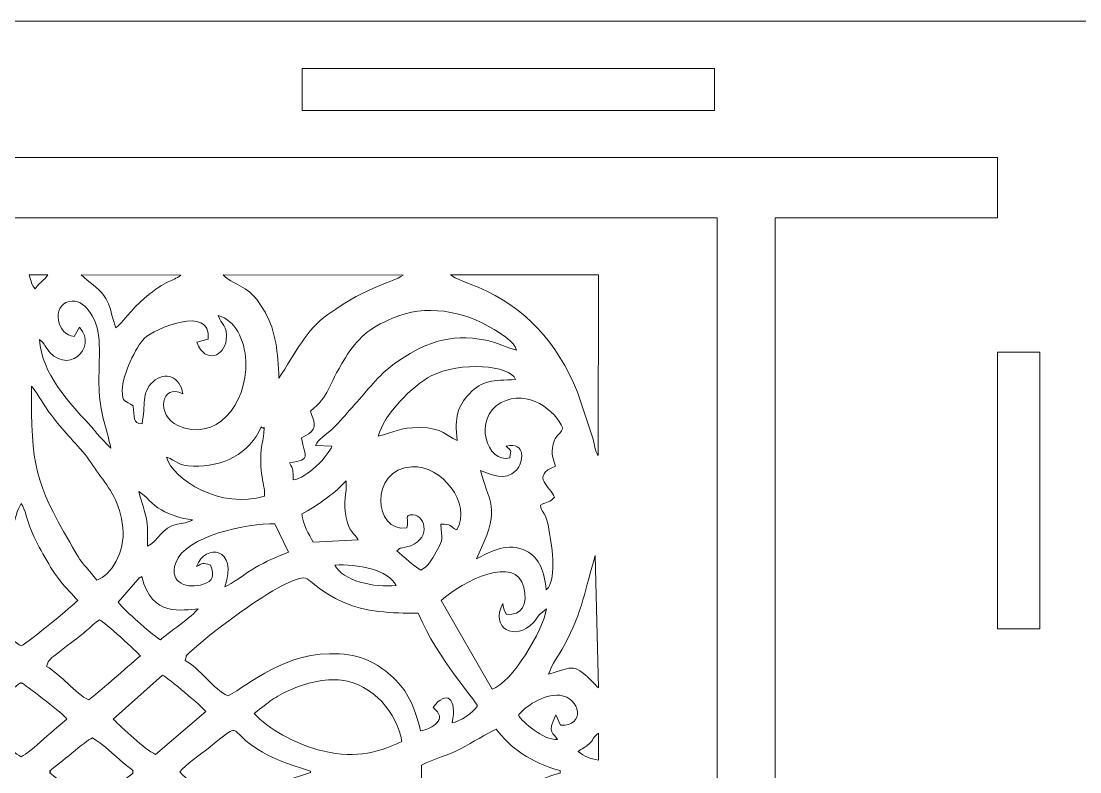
# Model space of a CAD drawing. Header units: millimetres. Extents: x 157 to 646, y -202 to 630.
# Drawn here: x 432.3 to 522.6, y 446.5 to 510.5 of the extents above; entities that cross this region are included whole.
import ezdxf

# ---------------------------------------------------------------- set-up
doc = ezdxf.new("R2010")
doc.units = ezdxf.units.MM
doc.header["$MEASUREMENT"] = 0
doc.layers.add('layer 1', color=7, linetype='Continuous')

msp = doc.modelspace()

# ---------------------------------------------------------------- linework, layer by layer
at = {"layer": 'layer 1', "color": 240, "lineweight": 9}
for points, knots in [([(157.1514, 506.4766), (157.1514, 506.4766), (157.1514, 391.4766), (157.1514, 391.4766), (157.1514, 391.4766), (157.1399, 390.9431), (157.7854, 387.4766), (161.5119, 387.4766), (161.5119, 387.4766), (280.1487, 387.4766), (428.5206, 387.4501), (534.1882, 387.4501), (534.1882, 387.4501), (534.1882, 394.6359), (534.1882, 389.1493), (534.1882, 407.7217), (534.1882, 407.7217), (529.1451, 409.8348), (525.5787, 414.8287), (525.5787, 420.6156), (525.5787, 420.6156), (525.5787, 420.6156), (525.5787, 481.3641), (525.5787, 481.3641), (525.5787, 481.3641), (525.5787, 487.151), (529.1451, 492.1449), (534.1882, 494.258), (534.1882, 494.258), (534.1882, 494.258), (534.1882, 510.5031), (534.1882, 510.5031), (534.1882, 510.5031), (428.5206, 510.5031), (280.1487, 510.4766), (161.5119, 510.4766), (161.5119, 510.4766), (157.7854, 510.4766), (157.1399, 507.0101), (157.1514, 506.4766)], [0, 0, 0, 0, 0.0909091, 0.0909091, 0.0909091, 0.0909091, 0.1818182, 0.1818182, 0.1818182, 0.1818182, 0.2727273, 0.2727273, 0.2727273, 0.2727273, 0.3636364, 0.3636364, 0.3636364, 0.3636364, 0.4545455, 0.4545455, 0.4545455, 0.4545455, 0.5454545, 0.5454545, 0.5454545, 0.5454545, 0.6363636, 0.6363636, 0.6363636, 0.6363636, 0.7272727, 0.7272727, 0.7272727, 0.7272727, 0.8181818, 0.8181818, 0.8181818, 0.8181818, 1, 1, 1, 1]), ([(456.2768, 502.8766), (456.2768, 502.8766), (491.4328, 502.8766), (491.4328, 502.8766), (491.4328, 502.8766), (491.4328, 502.8766), (491.4328, 506.4766), (491.4328, 506.4766), (491.4328, 506.4766), (491.4328, 506.4766), (456.2768, 506.4766), (456.2768, 506.4766), (456.2768, 506.4766), (456.2768, 506.4766), (456.2768, 502.8766), (456.2768, 502.8766)], [0, 0, 0, 0, 0.2, 0.2, 0.2, 0.2, 0.4, 0.4, 0.4, 0.4, 0.6, 0.6, 0.6, 0.6, 1, 1, 1, 1]), ([(432.9663, 488.8694), (433.1615, 488.2764), (433.1752, 488.0363), (433.4768, 487.672), (433.4768, 487.672), (434.0351, 488.414), (434.1719, 488.2859), (434.5735, 488.8659), (434.5735, 488.8659), (434.5735, 488.8659), (432.9663, 488.8694), (432.9663, 488.8694)], [0, 0, 0, 0, 0.25, 0.25, 0.25, 0.25, 0.5, 0.5, 0.5, 0.5, 1, 1, 1, 1]), ([(437.4166, 488.8766), (438.0787, 488.1728), (438.8089, 487.8462), (439.3545, 487.101), (439.3545, 487.101), (439.8335, 486.447), (439.9, 485.9241), (440.1035, 485.1292), (440.1035, 485.1292), (440.1035, 485.1292), (440.3688, 484.3466), (440.3688, 484.3466), (440.3688, 484.3466), (440.8531, 484.6529), (441.673, 485.9456), (442.8214, 486.8874), (442.8214, 486.8874), (444.8581, 488.5575), (445.0857, 488.232), (445.9183, 488.8296), (445.9183, 488.8296), (445.9183, 488.8296), (437.4166, 488.8766), (437.4166, 488.8766)], [0, 0, 0, 0, 0.1428571, 0.1428571, 0.1428571, 0.1428571, 0.2857143, 0.2857143, 0.2857143, 0.2857143, 0.4285714, 0.4285714, 0.4285714, 0.4285714, 0.5714286, 0.5714286, 0.5714286, 0.5714286, 0.7142857, 0.7142857, 0.7142857, 0.7142857, 1, 1, 1, 1]), ([(449.5254, 488.8766), (449.5254, 488.8766), (449.7201, 488.6808), (449.7201, 488.6808), (449.7201, 488.6808), (450.9798, 487.7), (451.8052, 487.9664), (453.0961, 485.6858), (453.0961, 485.6858), (454.033, 484.0306), (454.1999, 482.2608), (454.2812, 480.0547), (454.2812, 480.0547), (455.6346, 482.1294), (456.6502, 484.2184), (458.4558, 485.4886), (458.4558, 485.4886), (462.174, 488.1041), (463.8642, 488.1181), (464.8724, 488.8417), (464.8724, 488.8417), (464.8724, 488.8417), (449.5254, 488.8766), (449.5254, 488.8766)], [0, 0, 0, 0, 0.1428571, 0.1428571, 0.1428571, 0.1428571, 0.2857143, 0.2857143, 0.2857143, 0.2857143, 0.4285714, 0.4285714, 0.4285714, 0.4285714, 0.5714286, 0.5714286, 0.5714286, 0.5714286, 0.7142857, 0.7142857, 0.7142857, 0.7142857, 1, 1, 1, 1]), ([(468.9282, 488.8766), (469.1719, 488.5856), (470.8026, 488.0173), (471.2731, 487.8113), (471.2731, 487.8113), (475.3411, 486.0311), (477.9857, 483.1777), (479.7608, 478.8579), (479.7608, 478.8579), (479.7608, 478.8579), (481.0901, 474.858), (481.0901, 474.858), (481.0901, 474.858), (481.2015, 474.3761), (481.2498, 473.8603), (481.5066, 473.45), (481.5066, 473.45), (481.5066, 473.45), (481.5485, 488.8766), (481.5485, 488.8766), (481.5485, 488.8766), (481.5485, 488.8766), (468.9282, 488.8766), (468.9282, 488.8766)], [0, 0, 0, 0, 0.1428571, 0.1428571, 0.1428571, 0.1428571, 0.2857143, 0.2857143, 0.2857143, 0.2857143, 0.4285714, 0.4285714, 0.4285714, 0.4285714, 0.5714286, 0.5714286, 0.5714286, 0.5714286, 0.7142857, 0.7142857, 0.7142857, 0.7142857, 1, 1, 1, 1]), ([(436.828, 483.6207), (436.828, 483.6207), (437.2656, 484.3913), (437.2656, 484.3913), (437.2656, 484.3913), (438.9125, 482.5933), (436.1073, 480.1074), (434.4175, 482.6752), (434.4175, 482.6752), (434.1132, 483.1381), (434.1866, 483.0909), (433.8489, 483.3545), (433.8489, 483.3545), (434.1057, 480.3525), (436.2857, 478.101), (438.0834, 476.1282), (438.0834, 476.1282), (438.4262, 475.7521), (438.6302, 475.4896), (438.9623, 475.1009), (438.9623, 475.1009), (438.9623, 475.1009), (439.9338, 474.0927), (439.9338, 474.0927), (439.9338, 474.0927), (439.6219, 475.6738), (439.1374, 476.7503), (438.9765, 478.5463), (438.9765, 478.5463), (438.8208, 480.2836), (439.1076, 482.2112), (438.871, 483.8517), (438.871, 483.8517), (438.6869, 485.1275), (437.7326, 486.8839), (436.3848, 486.5955), (436.3848, 486.5955), (434.8329, 486.2634), (435.3445, 483.6927), (436.828, 483.6207)], [0, 0, 0, 0, 0.0909091, 0.0909091, 0.0909091, 0.0909091, 0.1818182, 0.1818182, 0.1818182, 0.1818182, 0.2727273, 0.2727273, 0.2727273, 0.2727273, 0.3636364, 0.3636364, 0.3636364, 0.3636364, 0.4545455, 0.4545455, 0.4545455, 0.4545455, 0.5454545, 0.5454545, 0.5454545, 0.5454545, 0.6363636, 0.6363636, 0.6363636, 0.6363636, 0.7272727, 0.7272727, 0.7272727, 0.7272727, 0.8181818, 0.8181818, 0.8181818, 0.8181818, 1, 1, 1, 1]), ([(449.114, 485.3865), (449.326, 484.6374), (449.9652, 484.5647), (449.7919, 483.2888), (449.7919, 483.2888), (449.6195, 482.0202), (448.0582, 481.152), (447.2796, 483.1206), (447.2796, 483.1206), (447.2796, 483.1206), (448.2389, 483.3943), (448.2389, 483.3943), (448.2389, 483.3943), (448.5399, 486.3725), (443.638, 484.2564), (442.8196, 483.4632), (442.8196, 483.4632), (442.0728, 482.7393), (440.9297, 480.3226), (440.9156, 479.0279), (440.9156, 479.0279), (440.9032, 477.8919), (441.2138, 478.1645), (441.8473, 477.6901), (441.8473, 477.6901), (441.9795, 476.7517), (441.7711, 476.1549), (442.606, 476.1719), (442.606, 476.1719), (442.9335, 477.7685), (442.51, 478.7983), (443.5462, 479.749), (443.5462, 479.749), (444.5518, 480.6717), (445.8931, 480.2147), (446.0937, 478.7062), (446.0937, 478.7062), (444.2032, 479.6937), (443.7725, 476.8869), (445.672, 476.0088), (445.672, 476.0088), (448.8076, 474.5594), (451.6069, 477.7062), (451.4555, 481.4939), (451.4555, 481.4939), (451.3791, 483.4058), (450.4958, 485.0376), (449.114, 485.3865)], [0, 0, 0, 0, 0.0769231, 0.0769231, 0.0769231, 0.0769231, 0.1538462, 0.1538462, 0.1538462, 0.1538462, 0.2307692, 0.2307692, 0.2307692, 0.2307692, 0.3076923, 0.3076923, 0.3076923, 0.3076923, 0.3846154, 0.3846154, 0.3846154, 0.3846154, 0.4615385, 0.4615385, 0.4615385, 0.4615385, 0.5384615, 0.5384615, 0.5384615, 0.5384615, 0.6153846, 0.6153846, 0.6153846, 0.6153846, 0.6923077, 0.6923077, 0.6923077, 0.6923077, 0.7692308, 0.7692308, 0.7692308, 0.7692308, 0.8461538, 0.8461538, 0.8461538, 0.8461538, 1, 1, 1, 1]), ([(456.9725, 477.2459), (457.2373, 476.4157), (457.6011, 475.8263), (456.8246, 475.319), (456.8246, 475.319), (456.8246, 475.319), (456.2125, 474.9611), (456.2125, 474.9611), (456.2125, 474.9611), (456.482, 473.2438), (457.1062, 473.1901), (455.1953, 472.8218), (455.1953, 472.8218), (455.5282, 472.1842), (455.4713, 472.2615), (455.4944, 471.3917), (455.4944, 471.3917), (456.6268, 471.4388), (458.5172, 473.4602), (458.8048, 474.254), (458.8048, 474.254), (458.8048, 474.254), (457.4087, 474.3035), (457.4087, 474.3035), (457.4087, 474.3035), (457.6271, 474.8968), (458.2012, 475.0992), (459.1062, 475.9876), (459.1062, 475.9876), (459.7661, 476.6355), (460.089, 477.1026), (460.7596, 477.824), (460.7596, 477.824), (461.8508, 478.9975), (462.7125, 480.2549), (464.1271, 481.2712), (464.1271, 481.2712), (466.5339, 483.0003), (468.7905, 483.9296), (471.9439, 483.2907), (471.9439, 483.2907), (472.9359, 483.0897), (473.813, 482.5775), (474.5408, 482.4522), (474.5408, 482.4522), (474.3147, 483.1909), (473.3995, 483.7399), (472.6431, 484.2053), (472.6431, 484.2053), (469.9923, 485.8364), (466.7906, 486.3842), (463.9724, 485.1744), (463.9724, 485.1744), (461.9152, 484.2914), (461.0065, 483.465), (459.9495, 481.7827), (459.9495, 481.7827), (458.297, 479.1527), (458.6827, 478.6385), (456.9725, 477.2459)], [0, 0, 0, 0, 0.0625, 0.0625, 0.0625, 0.0625, 0.125, 0.125, 0.125, 0.125, 0.1875, 0.1875, 0.1875, 0.1875, 0.25, 0.25, 0.25, 0.25, 0.3125, 0.3125, 0.3125, 0.3125, 0.375, 0.375, 0.375, 0.375, 0.4375, 0.4375, 0.4375, 0.4375, 0.5, 0.5, 0.5, 0.5, 0.5625, 0.5625, 0.5625, 0.5625, 0.625, 0.625, 0.625, 0.625, 0.6875, 0.6875, 0.6875, 0.6875, 0.75, 0.75, 0.75, 0.75, 0.8125, 0.8125, 0.8125, 0.8125, 0.875, 0.875, 0.875, 0.875, 1, 1, 1, 1]), ([(515.5882, 482.2766), (515.5882, 482.2766), (515.5882, 458.6766), (515.5882, 458.6766), (515.5882, 458.6766), (515.5882, 458.6766), (519.1882, 458.6766), (519.1882, 458.6766), (519.1882, 458.6766), (519.1882, 458.6766), (519.1882, 482.2766), (519.1882, 482.2766), (519.1882, 482.2766), (519.1882, 482.2766), (515.5882, 482.2766), (515.5882, 482.2766)], [0, 0, 0, 0, 0.2, 0.2, 0.2, 0.2, 0.4, 0.4, 0.4, 0.4, 0.6, 0.6, 0.6, 0.6, 1, 1, 1, 1]), ([(462.7477, 475.1006), (464.0686, 475.433), (464.605, 475.8535), (466.2336, 475.8419), (466.2336, 475.8419), (468.3663, 475.8265), (468.4961, 475.1261), (469.4954, 474.7393), (469.4954, 474.7393), (469.2617, 476.7676), (469.5069, 477.6343), (470.5333, 478.7229), (470.5333, 478.7229), (471.6651, 479.923), (472.478, 479.8257), (474.4755, 479.9392), (474.4755, 479.9392), (473.9983, 481.1686), (469.7833, 481.5195), (467.2652, 480.2408), (467.2652, 480.2408), (465.6606, 479.4259), (463.2559, 476.9717), (462.7477, 475.1006)], [0, 0, 0, 0, 0.1428571, 0.1428571, 0.1428571, 0.1428571, 0.2857143, 0.2857143, 0.2857143, 0.2857143, 0.4285714, 0.4285714, 0.4285714, 0.4285714, 0.5714286, 0.5714286, 0.5714286, 0.5714286, 0.7142857, 0.7142857, 0.7142857, 0.7142857, 1, 1, 1, 1]), ([(433.1679, 479.3681), (433.1301, 472.5458), (433.502, 471.1321), (436.4353, 466.0548), (436.4353, 466.0548), (437.8448, 463.615), (437.3016, 464.6516), (438.7556, 462.8347), (438.7556, 462.8347), (439.9806, 463.2635), (441.1855, 465.219), (440.9704, 467.2752), (440.9704, 467.2752), (440.7333, 469.5425), (439.8673, 470.5895), (438.8883, 471.9243), (438.8883, 471.9243), (438.4284, 472.5514), (438.1236, 473.1366), (437.554, 473.7721), (437.554, 473.7721), (436.3675, 475.096), (435.4833, 476.021), (434.5055, 477.3901), (434.5055, 477.3901), (434.167, 477.8642), (433.5083, 479.0444), (433.1679, 479.3681)], [0, 0, 0, 0, 0.125, 0.125, 0.125, 0.125, 0.25, 0.25, 0.25, 0.25, 0.375, 0.375, 0.375, 0.375, 0.5, 0.5, 0.5, 0.5, 0.625, 0.625, 0.625, 0.625, 0.75, 0.75, 0.75, 0.75, 1, 1, 1, 1]), ([(473.9779, 473.2503), (474.1126, 474.0341), (474.1033, 473.8216), (473.6693, 474.2482), (473.6693, 474.2482), (475.399, 474.7065), (475.1415, 472.8126), (474.5379, 472.1955), (474.5379, 472.1955), (473.5531, 471.1887), (472.4243, 471.8541), (471.4724, 472.168), (471.4724, 472.168), (472.4455, 468.8834), (473.159, 468.9294), (471.144, 464.6548), (471.144, 464.6548), (472.1067, 465.1081), (473.5403, 466.064), (475.1112, 465.4293), (475.1112, 465.4293), (476.4395, 464.8924), (476.8896, 463.8229), (477.0777, 461.9993), (477.0777, 461.9993), (477.333, 462.2554), (477.1717, 462.0212), (477.3535, 462.3599), (477.3535, 462.3599), (477.9695, 463.4668), (477.4753, 466.4647), (477.2164, 467.6589), (477.2164, 467.6589), (476.9724, 468.785), (476.6364, 468.5637), (476.598, 469.2232), (476.598, 469.2232), (477.1525, 469.5641), (477.4075, 469.4155), (477.7947, 469.9024), (477.7947, 469.9024), (477.4789, 470.7632), (475.6969, 471.682), (477.8739, 472.5528), (477.8739, 472.5528), (477.6918, 473.2573), (477.4448, 473.4667), (477.6776, 474.4176), (477.6776, 474.4176), (477.888, 475.2762), (478.1867, 475.0787), (478.5023, 475.7771), (478.5023, 475.7771), (477.9064, 477.273), (475.5204, 479.1839), (473.2486, 477.9682), (473.2486, 477.9682), (470.7436, 476.6279), (472.058, 472.7234), (473.9779, 473.2503)], [0, 0, 0, 0, 0.0625, 0.0625, 0.0625, 0.0625, 0.125, 0.125, 0.125, 0.125, 0.1875, 0.1875, 0.1875, 0.1875, 0.25, 0.25, 0.25, 0.25, 0.3125, 0.3125, 0.3125, 0.3125, 0.375, 0.375, 0.375, 0.375, 0.4375, 0.4375, 0.4375, 0.4375, 0.5, 0.5, 0.5, 0.5, 0.5625, 0.5625, 0.5625, 0.5625, 0.625, 0.625, 0.625, 0.625, 0.6875, 0.6875, 0.6875, 0.6875, 0.75, 0.75, 0.75, 0.75, 0.8125, 0.8125, 0.8125, 0.8125, 0.875, 0.875, 0.875, 0.875, 1, 1, 1, 1]), ([(452.7581, 475.9083), (451.8466, 473.5795), (449.3588, 472.4593), (446.9967, 472.5404), (446.9967, 472.5404), (445.5816, 472.589), (445.6035, 473.0016), (444.6881, 473.3248), (444.6881, 473.3248), (445.1924, 471.3934), (449.3918, 468.8212), (453.0563, 470.0022), (453.0563, 470.0022), (453.1468, 470.7302), (452.4892, 472.1751), (452.8314, 474.3491), (452.8314, 474.3491), (452.8515, 474.4769), (452.9571, 474.9818), (452.9611, 475.0377), (452.9611, 475.0377), (453.0607, 476.4311), (453.058, 475.4905), (452.7581, 475.9083)], [0, 0, 0, 0, 0.1428571, 0.1428571, 0.1428571, 0.1428571, 0.2857143, 0.2857143, 0.2857143, 0.2857143, 0.4285714, 0.4285714, 0.4285714, 0.4285714, 0.5714286, 0.5714286, 0.5714286, 0.5714286, 0.7142857, 0.7142857, 0.7142857, 0.7142857, 1, 1, 1, 1]), ([(465.1848, 467.2878), (465.4679, 467.9851), (464.832, 468.4527), (465.7389, 468.3982), (465.7389, 468.3982), (466.8309, 468.3326), (467.3249, 466.1519), (465.1554, 465.654), (465.1554, 465.654), (464.5498, 465.515), (464.6548, 465.6129), (464.3414, 465.3332), (464.3414, 465.3332), (464.7304, 464.9543), (466.1506, 463.776), (466.3864, 463.6692), (466.3864, 463.6692), (467.0331, 464.0169), (467.2678, 464.5191), (467.6931, 465.2489), (467.6931, 465.2489), (468.4172, 466.4914), (468.1563, 466.2438), (468.0878, 467.6133), (468.0878, 467.6133), (469.0149, 467.6318), (468.8538, 467.3868), (469.4653, 467.1169), (469.4653, 467.1169), (470.758, 469.3507), (468.1326, 472.6641), (465.63, 472.5036), (465.63, 472.5036), (461.9364, 472.2667), (462.3637, 466.8198), (465.1848, 467.2878)], [0, 0, 0, 0, 0.1, 0.1, 0.1, 0.1, 0.2, 0.2, 0.2, 0.2, 0.3, 0.3, 0.3, 0.3, 0.4, 0.4, 0.4, 0.4, 0.5, 0.5, 0.5, 0.5, 0.6, 0.6, 0.6, 0.6, 0.7, 0.7, 0.7, 0.7, 0.8, 0.8, 0.8, 0.8, 1, 1, 1, 1]), ([(460.0296, 471.2981), (459.3395, 470.5847), (459.2407, 470.4764), (458.3247, 469.8034), (458.3247, 469.8034), (457.7725, 469.3977), (456.8027, 468.7427), (456.2255, 468.4797), (456.2255, 468.4797), (456.3417, 467.5181), (456.8358, 466.8053), (457.1977, 466.052), (457.1977, 466.052), (457.1977, 466.052), (461.0435, 466.2669), (461.0435, 466.2669), (461.0435, 466.2669), (460.6595, 466.9731), (460.3109, 466.7905), (460.0191, 468.1728), (460.0191, 468.1728), (459.7158, 469.6096), (460.084, 470.0605), (460.0296, 471.2981)], [0, 0, 0, 0, 0.1428571, 0.1428571, 0.1428571, 0.1428571, 0.2857143, 0.2857143, 0.2857143, 0.2857143, 0.4285714, 0.4285714, 0.4285714, 0.4285714, 0.5714286, 0.5714286, 0.5714286, 0.5714286, 0.7142857, 0.7142857, 0.7142857, 0.7142857, 1, 1, 1, 1]), ([(442.3294, 470.3989), (442.8741, 468.2223), (443.164, 468.4997), (443.0612, 465.7143), (443.0612, 465.7143), (444.0718, 466.2473), (444.2413, 467.3001), (445.6107, 467.5902), (445.6107, 467.5902), (446.0397, 467.6808), (446.5684, 467.7309), (446.9053, 467.9826), (446.9053, 467.9826), (445.8869, 468.0934), (445.0406, 468.3731), (444.2618, 468.8091), (444.2618, 468.8091), (443.393, 469.2953), (442.9876, 469.9635), (442.3294, 470.3989)], [0, 0, 0, 0, 0.1666667, 0.1666667, 0.1666667, 0.1666667, 0.3333333, 0.3333333, 0.3333333, 0.3333333, 0.5, 0.5, 0.5, 0.5, 0.6666667, 0.6666667, 0.6666667, 0.6666667, 1, 1, 1, 1]), ([(432.2951, 457.2121), (433.0229, 457.6142), (436.8321, 460.7499), (437.1165, 461.0903), (437.1165, 461.0903), (436.6538, 461.6565), (436.1707, 462.0821), (435.6331, 462.7628), (435.6331, 462.7628), (434.7909, 463.829), (433.7656, 465.6369), (433.1746, 467.0217), (433.1746, 467.0217), (432.7553, 468.0038), (432.6699, 468.811), (432.2951, 469.362), (432.2951, 469.362), (431.9203, 468.811), (431.8349, 468.0038), (431.4156, 467.0217), (431.4156, 467.0217), (430.8246, 465.6369), (429.7993, 463.829), (428.9571, 462.7628), (428.9571, 462.7628), (428.4195, 462.0821), (427.9364, 461.6565), (427.4737, 461.0903), (427.4737, 461.0903), (427.7581, 460.7499), (431.5673, 457.6142), (432.2951, 457.2121)], [0, 0, 0, 0, 0.1111111, 0.1111111, 0.1111111, 0.1111111, 0.2222222, 0.2222222, 0.2222222, 0.2222222, 0.3333333, 0.3333333, 0.3333333, 0.3333333, 0.4444444, 0.4444444, 0.4444444, 0.4444444, 0.5555556, 0.5555556, 0.5555556, 0.5555556, 0.6666667, 0.6666667, 0.6666667, 0.6666667, 0.7777778, 0.7777778, 0.7777778, 0.7777778, 1, 1, 1, 1]), ([(453.9354, 467.6358), (451.6045, 467.6796), (446.2913, 466.6109), (445.4805, 464.3128), (445.4805, 464.3128), (444.8443, 462.5097), (446.553, 462.0575), (447.8267, 462.4738), (447.8267, 462.4738), (448.7169, 462.7647), (448.772, 463.1599), (448.4552, 464.1162), (448.4552, 464.1162), (447.722, 464.311), (447.8099, 464.2953), (447.2458, 463.9791), (447.2458, 463.9791), (447.9953, 466.0597), (450.8603, 465.5589), (449.6646, 462.2679), (449.6646, 462.2679), (450.1851, 462.4329), (451.6253, 463.5222), (452.2162, 463.8685), (452.2162, 463.8685), (453.1628, 464.4232), (454.1372, 464.8297), (455.1089, 465.2094), (455.1089, 465.2094), (455.1089, 465.2094), (453.9354, 467.6358), (453.9354, 467.6358)], [0, 0, 0, 0, 0.1111111, 0.1111111, 0.1111111, 0.1111111, 0.2222222, 0.2222222, 0.2222222, 0.2222222, 0.3333333, 0.3333333, 0.3333333, 0.3333333, 0.4444444, 0.4444444, 0.4444444, 0.4444444, 0.5555556, 0.5555556, 0.5555556, 0.5555556, 0.6666667, 0.6666667, 0.6666667, 0.6666667, 0.7777778, 0.7777778, 0.7777778, 0.7777778, 1, 1, 1, 1]), ([(459.06, 464.1058), (459.6758, 462.7783), (462.4715, 462.1458), (464.2776, 462.3741), (464.2776, 462.3741), (463.6736, 463.6812), (460.9438, 464.2391), (459.06, 464.1058)], [0, 0, 0, 0, 0.3333333, 0.3333333, 0.3333333, 0.3333333, 1, 1, 1, 1]), ([(473.3906, 460.8292), (473.4633, 460.2971), (473.492, 460.2232), (473.6913, 459.8992), (473.6913, 459.8992), (475.0399, 459.803), (475.5255, 460.7435), (475.1751, 462.2143), (475.1751, 462.2143), (474.5012, 465.0422), (470.0108, 462.7669), (468.1227, 461.0903), (468.1227, 461.0903), (468.1227, 461.0903), (472.4788, 453.5204), (472.4788, 453.5204), (472.4788, 453.5204), (474.1191, 454.0626), (476.8393, 458.5296), (477.1033, 460.3913), (477.1033, 460.3913), (477.1033, 460.3913), (476.4714, 459.8531), (476.4714, 459.8531), (476.4714, 459.8531), (476.2585, 459.5847), (476.2678, 459.5032), (476.0001, 459.2198), (476.0001, 459.2198), (474.425, 457.5524), (472.2466, 458.7083), (473.3906, 460.8292)], [0, 0, 0, 0, 0.1111111, 0.1111111, 0.1111111, 0.1111111, 0.2222222, 0.2222222, 0.2222222, 0.2222222, 0.3333333, 0.3333333, 0.3333333, 0.3333333, 0.4444444, 0.4444444, 0.4444444, 0.4444444, 0.5555556, 0.5555556, 0.5555556, 0.5555556, 0.6666667, 0.6666667, 0.6666667, 0.6666667, 0.7777778, 0.7777778, 0.7777778, 0.7777778, 1, 1, 1, 1]), ([(477.2925, 454.803), (479.4842, 455.4445), (479.4128, 455.8208), (481.2299, 453.9426), (481.2299, 453.9426), (481.4535, 453.7115), (481.2822, 453.8597), (481.5402, 453.6533), (481.5402, 453.6533), (481.5402, 453.6533), (481.2559, 464.9229), (481.2559, 464.9229), (481.2559, 464.9229), (480.409, 462.0637), (480.2211, 460.2431), (478.6205, 457.2564), (478.6205, 457.2564), (478.1709, 456.4175), (477.5588, 455.6697), (477.2925, 454.803)], [0, 0, 0, 0, 0.1666667, 0.1666667, 0.1666667, 0.1666667, 0.3333333, 0.3333333, 0.3333333, 0.3333333, 0.5, 0.5, 0.5, 0.5, 0.6666667, 0.6666667, 0.6666667, 0.6666667, 1, 1, 1, 1]), ([(466.1554, 460.002), (463.9125, 460.011), (461.6185, 460.084), (459.7715, 460.9468), (459.7715, 460.9468), (455.9272, 462.7424), (457.4516, 463.6691), (454.8792, 462.5063), (454.8792, 462.5063), (453.1909, 461.7434), (449.817, 459.2721), (448.2153, 457.9937), (448.2153, 457.9937), (448.2153, 457.9937), (446.683, 456.6949), (446.683, 456.6949), (446.683, 456.6949), (446.2144, 456.1505), (446.488, 456.6179), (446.296, 455.9607), (446.296, 455.9607), (447.4498, 455.3573), (448.7717, 453.4818), (449.9138, 452.9626), (449.9138, 452.9626), (451.8155, 453.8954), (454.7993, 456.8225), (459.4641, 456.5341), (459.4641, 456.5341), (461.5724, 456.4037), (462.9527, 455.5443), (464.0301, 454.515), (464.0301, 454.515), (465.2783, 453.3226), (465.8173, 452.1773), (466.3646, 449.9679), (466.3646, 449.9679), (466.9825, 450.04), (468.7177, 450.7914), (467.6244, 451.7912), (467.6244, 451.7912), (467.6244, 451.7912), (467.4285, 451.9518), (467.4285, 451.9518), (467.4285, 451.9518), (468.5592, 453.5502), (469.5099, 452.6966), (469.0565, 450.6642), (469.0565, 450.6642), (469.7186, 450.7481), (470.8821, 451.5164), (471.2191, 452.1151), (471.2191, 452.1151), (470.9776, 452.6772), (467.9089, 455.9864), (466.1554, 460.002)], [0, 0, 0, 0, 0.0666667, 0.0666667, 0.0666667, 0.0666667, 0.1333333, 0.1333333, 0.1333333, 0.1333333, 0.2, 0.2, 0.2, 0.2, 0.2666667, 0.2666667, 0.2666667, 0.2666667, 0.3333333, 0.3333333, 0.3333333, 0.3333333, 0.4, 0.4, 0.4, 0.4, 0.4666667, 0.4666667, 0.4666667, 0.4666667, 0.5333333, 0.5333333, 0.5333333, 0.5333333, 0.6, 0.6, 0.6, 0.6, 0.6666667, 0.6666667, 0.6666667, 0.6666667, 0.7333333, 0.7333333, 0.7333333, 0.7333333, 0.8, 0.8, 0.8, 0.8, 0.8666667, 0.8666667, 0.8666667, 0.8666667, 1, 1, 1, 1]), ([(442.5903, 463.1328), (442.0506, 462.8389), (442.5662, 463.1802), (442.2509, 462.8802), (442.2509, 462.8802), (442.2509, 462.8802), (440.5733, 460.9403), (440.5733, 460.9403), (440.5733, 460.9403), (441.2992, 460.0936), (443.1142, 458.4404), (444.168, 457.7375), (444.168, 457.7375), (444.7193, 458.2308), (446.9711, 459.796), (447.3848, 460.3753), (447.3848, 460.3753), (446.0802, 460.3109), (443.4194, 459.5839), (442.5903, 463.1328)], [0, 0, 0, 0, 0.1666667, 0.1666667, 0.1666667, 0.1666667, 0.3333333, 0.3333333, 0.3333333, 0.3333333, 0.5, 0.5, 0.5, 0.5, 0.6666667, 0.6666667, 0.6666667, 0.6666667, 1, 1, 1, 1]), ([(438.9833, 459.4498), (438.2296, 458.8862), (437.498, 458.1507), (436.7263, 457.6072), (436.7263, 457.6072), (436.2745, 457.289), (436.0238, 457.0883), (435.5675, 456.722), (435.5675, 456.722), (434.7722, 456.0838), (434.6738, 456.1101), (434.4516, 455.4662), (434.4516, 455.4662), (435.6261, 454.8558), (436.9127, 453.1148), (438.0596, 452.6085), (438.0596, 452.6085), (438.8621, 453.2697), (439.4631, 453.7984), (440.2905, 454.4827), (440.2905, 454.4827), (440.9587, 455.0354), (441.8203, 455.8746), (442.4689, 456.3579), (442.4689, 456.3579), (442.2587, 456.6519), (439.3788, 459.2793), (438.9833, 459.4498)], [0, 0, 0, 0, 0.125, 0.125, 0.125, 0.125, 0.25, 0.25, 0.25, 0.25, 0.375, 0.375, 0.375, 0.375, 0.5, 0.5, 0.5, 0.5, 0.625, 0.625, 0.625, 0.625, 0.75, 0.75, 0.75, 0.75, 1, 1, 1, 1]), ([(444.3384, 454.7242), (444.3384, 454.7242), (440.1517, 450.9727), (440.1517, 450.9727), (440.1517, 450.9727), (440.9253, 450.2055), (442.8318, 448.3842), (443.7558, 447.9582), (443.7558, 447.9582), (443.7558, 447.9582), (448.0564, 451.6255), (448.0564, 451.6255), (448.0564, 451.6255), (447.7586, 452.0024), (444.8244, 454.4962), (444.3384, 454.7242)], [0, 0, 0, 0, 0.2, 0.2, 0.2, 0.2, 0.4, 0.4, 0.4, 0.4, 0.6, 0.6, 0.6, 0.6, 1, 1, 1, 1]), ([(452.1845, 451.4623), (453.2761, 450.1626), (455.8105, 448.8269), (457.5925, 448.3623), (457.5925, 448.3623), (460.5454, 447.5927), (462.4345, 447.9529), (464.7685, 449.0747), (464.7685, 449.0747), (464.3396, 451.4853), (462.3341, 453.959), (459.6202, 454.2961), (459.6202, 454.2961), (458.202, 454.4722), (456.4956, 454.013), (455.3558, 453.5085), (455.3558, 453.5085), (453.7988, 452.8196), (453.5024, 452.4795), (452.1845, 451.4623)], [0, 0, 0, 0, 0.1666667, 0.1666667, 0.1666667, 0.1666667, 0.3333333, 0.3333333, 0.3333333, 0.3333333, 0.5, 0.5, 0.5, 0.5, 0.6666667, 0.6666667, 0.6666667, 0.6666667, 1, 1, 1, 1]), ([(432.3635, 454.0638), (432.3444, 454.056), (432.3213, 454.0447), (432.2951, 454.0309), (432.2951, 454.0309), (432.2689, 454.0447), (432.2458, 454.056), (432.2267, 454.0638), (432.2267, 454.0638), (431.4868, 453.5077), (428.7272, 451.4845), (428.3886, 450.9557), (428.3886, 450.9557), (429.2736, 450.3451), (431.4428, 448.161), (432.2951, 447.7686), (432.2951, 447.7686), (433.1474, 448.161), (435.3166, 450.3451), (436.2016, 450.9557), (436.2016, 450.9557), (435.863, 451.4845), (433.1034, 453.5077), (432.3635, 454.0638)], [0, 0, 0, 0, 0.1428571, 0.1428571, 0.1428571, 0.1428571, 0.2857143, 0.2857143, 0.2857143, 0.2857143, 0.4285714, 0.4285714, 0.4285714, 0.4285714, 0.5714286, 0.5714286, 0.5714286, 0.5714286, 0.7142857, 0.7142857, 0.7142857, 0.7142857, 1, 1, 1, 1]), ([(474.7117, 451.2991), (475.0427, 450.7388), (476.8524, 449.1444), (478.0367, 449.2466), (478.0367, 449.2466), (477.7592, 449.773), (477.1035, 449.7277), (477.9032, 451.329), (477.9032, 451.329), (477.9032, 451.329), (478.3129, 450.4478), (478.3129, 450.4478), (478.3129, 450.4478), (480.4165, 450.3208), (480.0437, 452.8109), (478.2463, 453.0016), (478.2463, 453.0016), (476.8408, 453.1508), (475.2042, 451.9744), (474.7117, 451.2991)], [0, 0, 0, 0, 0.1666667, 0.1666667, 0.1666667, 0.1666667, 0.3333333, 0.3333333, 0.3333333, 0.3333333, 0.5, 0.5, 0.5, 0.5, 0.6666667, 0.6666667, 0.6666667, 0.6666667, 1, 1, 1, 1]), ([(456.9811, 446.4098), (448.2666, 443.8997), (452.352, 441.1815), (448.2524, 444.4736), (448.2524, 444.4736), (447.7213, 444.9002), (446.2394, 445.9159), (445.8163, 446.4766), (445.8163, 446.4766), (446.2394, 447.0373), (447.7213, 448.053), (448.2524, 448.4796), (448.2524, 448.4796), (452.352, 451.7717), (448.2666, 449.0535), (456.9811, 446.5434), (456.9811, 446.5434), (456.9811, 446.5434), (456.9811, 446.4098), (456.9811, 446.4098)], [0, 0, 0, 0, 0.1666667, 0.1666667, 0.1666667, 0.1666667, 0.3333333, 0.3333333, 0.3333333, 0.3333333, 0.5, 0.5, 0.5, 0.5, 0.6666667, 0.6666667, 0.6666667, 0.6666667, 1, 1, 1, 1]), ([(472.8265, 442.8439), (471.8741, 443.2558), (470.8482, 443.9595), (469.8248, 444.5007), (469.8248, 444.5007), (468.7705, 445.0581), (467.465, 445.3537), (466.4536, 445.897), (466.4536, 445.897), (466.4536, 445.897), (466.4473, 446.4766), (466.4473, 446.4766), (466.4473, 446.4766), (466.4473, 446.4766), (466.4536, 447.0562), (466.4536, 447.0562), (466.4536, 447.0562), (467.465, 447.5995), (468.7705, 447.8951), (469.8248, 448.4525), (469.8248, 448.4525), (470.8482, 448.9937), (471.8741, 449.6974), (472.8265, 450.1093), (472.8265, 450.1093), (473.9015, 448.642), (475.8324, 447.1802), (478.2864, 446.5898), (478.2864, 446.5898), (478.2864, 446.5898), (478.2864, 446.3634), (478.2864, 446.3634), (478.2864, 446.3634), (475.8324, 445.773), (473.9015, 444.3112), (472.8265, 442.8439)], [0, 0, 0, 0, 0.1, 0.1, 0.1, 0.1, 0.2, 0.2, 0.2, 0.2, 0.3, 0.3, 0.3, 0.3, 0.4, 0.4, 0.4, 0.4, 0.5, 0.5, 0.5, 0.5, 0.6, 0.6, 0.6, 0.6, 0.7, 0.7, 0.7, 0.7, 0.8, 0.8, 0.8, 0.8, 1, 1, 1, 1]), ([(479.8175, 448.1986), (480.3424, 447.7843), (480.801, 447.6062), (481.5485, 447.4675), (481.5485, 447.4675), (481.5485, 447.4675), (481.5418, 449.7609), (481.5418, 449.7609), (481.5418, 449.7609), (481.1115, 449.4619), (481.0772, 449.1591), (480.7191, 448.8304), (480.7191, 448.8304), (480.4652, 448.5976), (480.1026, 448.4584), (479.8175, 448.1986)], [0, 0, 0, 0, 0.2, 0.2, 0.2, 0.2, 0.4, 0.4, 0.4, 0.4, 0.6, 0.6, 0.6, 0.6, 1, 1, 1, 1]), ([(438.3675, 443.5865), (437.7704, 443.8495), (435.5475, 445.8293), (434.7263, 446.3865), (434.7263, 446.3865), (434.741, 446.4137), (434.7609, 446.444), (434.7853, 446.4766), (434.7853, 446.4766), (434.7609, 446.5092), (434.741, 446.5395), (434.7263, 446.5667), (434.7263, 446.5667), (435.5475, 447.1239), (437.7704, 449.1037), (438.3675, 449.3667), (438.3675, 449.3667), (439.1092, 448.974), (440.3116, 447.8495), (441.0074, 447.2377), (441.0074, 447.2377), (441.313, 446.969), (441.4873, 446.8988), (441.8515, 446.5667), (441.8515, 446.5667), (441.8415, 446.5475), (441.8176, 446.5168), (441.782, 446.4766), (441.782, 446.4766), (441.8176, 446.4364), (441.8415, 446.4057), (441.8515, 446.3865), (441.8515, 446.3865), (441.4873, 446.0544), (441.313, 445.9842), (441.0074, 445.7155), (441.0074, 445.7155), (440.3116, 445.1037), (439.1092, 443.9792), (438.3675, 443.5865)], [0, 0, 0, 0, 0.0909091, 0.0909091, 0.0909091, 0.0909091, 0.1818182, 0.1818182, 0.1818182, 0.1818182, 0.2727273, 0.2727273, 0.2727273, 0.2727273, 0.3636364, 0.3636364, 0.3636364, 0.3636364, 0.4545455, 0.4545455, 0.4545455, 0.4545455, 0.5454545, 0.5454545, 0.5454545, 0.5454545, 0.6363636, 0.6363636, 0.6363636, 0.6363636, 0.7272727, 0.7272727, 0.7272727, 0.7272727, 0.8181818, 0.8181818, 0.8181818, 0.8181818, 1, 1, 1, 1])]:
    msp.add_open_spline(points, degree=3, knots=knots, dxfattribs=at)
at = {"layer": 'layer 1', "color": 250, "lineweight": 9}
msp.add_open_spline([(515.5878, 493.7359), (515.5878, 493.7359), (496.6126, 493.7359), (496.6126, 493.7359), (496.6126, 493.7359), (496.6126, 493.7359), (496.6126, 417.4766), (496.6126, 417.4766), (496.6126, 417.4766), (496.6126, 417.4766), (491.6576, 417.4766), (491.6576, 417.4766), (491.6576, 417.4766), (491.6576, 417.4766), (491.6576, 493.7359), (491.6576, 493.7359), (491.6576, 493.7359), (491.6576, 493.7359), (293.0948, 493.7359), (293.0948, 493.7359), (293.0948, 493.7359), (293.0948, 493.7359), (293.0948, 417.4766), (293.0948, 417.4766), (293.0948, 417.4766), (293.0948, 417.4766), (288.0963, 417.4766), (288.0963, 417.4766), (288.0963, 417.4766), (288.0963, 417.4766), (288.0963, 493.7359), (288.0963, 493.7359), (288.0963, 493.7359), (288.0963, 493.7359), (168.7882, 493.7359), (168.7882, 493.7359), (168.7882, 493.7359), (168.7882, 493.7359), (168.7882, 498.8766), (168.7882, 498.8766), (168.7882, 498.8766), (168.7882, 498.8766), (515.5878, 498.8766), (515.5878, 498.8766), (515.5878, 498.8766), (515.5878, 498.8766), (515.5878, 493.7359), (515.5878, 493.7359)], degree=3, knots=[0, 0, 0, 0, 0.0769231, 0.0769231, 0.0769231, 0.0769231, 0.1538462, 0.1538462, 0.1538462, 0.1538462, 0.2307692, 0.2307692, 0.2307692, 0.2307692, 0.3076923, 0.3076923, 0.3076923, 0.3076923, 0.3846154, 0.3846154, 0.3846154, 0.3846154, 0.4615385, 0.4615385, 0.4615385, 0.4615385, 0.5384615, 0.5384615, 0.5384615, 0.5384615, 0.6153846, 0.6153846, 0.6153846, 0.6153846, 0.6923077, 0.6923077, 0.6923077, 0.6923077, 0.7692308, 0.7692308, 0.7692308, 0.7692308, 0.8461538, 0.8461538, 0.8461538, 0.8461538, 1, 1, 1, 1], dxfattribs=at)

doc.saveas('drawing.dxf')
